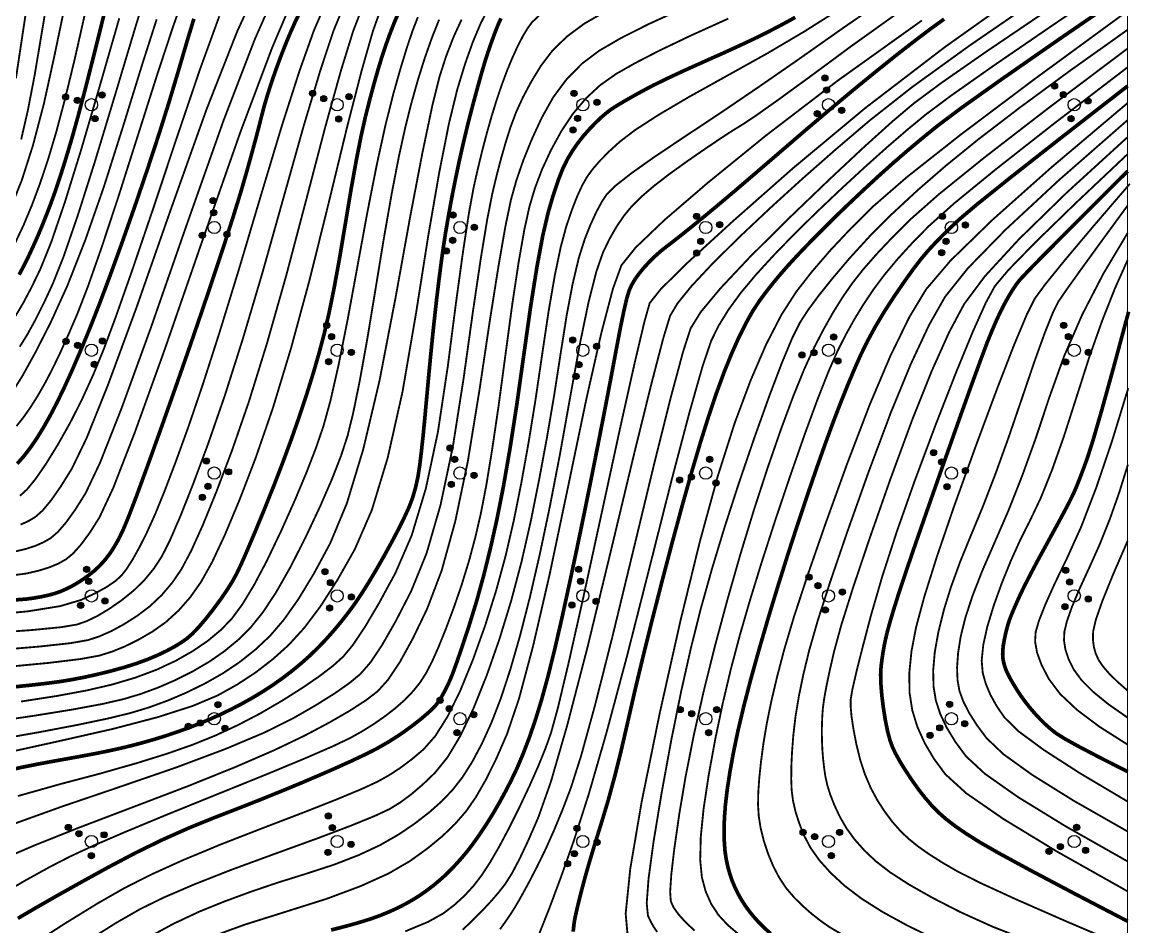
# Model space of a CAD drawing. Extents: x 396500 to 398250, y 1005980 to 1008200.
# Drawn here: x 398205.03 to 398250.16, y 1008143.98 to 1008180.82 of the extents above; entities that cross this region are included whole.
import ezdxf

# ---------------------------------------------------------------- set-up
doc = ezdxf.new("R2010")
doc.units = 0
doc.header["$LTSCALE"] = 0.5
doc.layers.get('0').update_dxf_attribs({"linetype": 'CONTINUOUS'})
doc.layers.add('DGX', color=2, linetype='CONTINUOUS')
doc.layers.add('ZBTZ', color=3, linetype='CONTINUOUS')
doc.layers.add('绘图层', color=6, linetype='CONTINUOUS', lineweight=5)

# ---------------------------------------------------------------- blocks, each defined once
blk = doc.blocks.new('*U110')
at = {"linetype": 'Continuous'}
for points in [[(-0.25, 2.2), (-0.238, 2.123), (-0.238, 2.277)], [(-0.238, 2.277), (-0.202, 2.053), (-0.202, 2.347)], [(-0.202, 2.053), (-0.238, 2.277), (-0.238, 2.123)], [(-0.202, 2.347), (-0.147, 1.998), (-0.147, 2.402)], [(-0.147, 1.998), (-0.202, 2.347), (-0.202, 2.053)], [(-0.147, 2.402), (-0.077, 1.962), (-0.077, 2.438)], [(-0.077, 1.962), (-0.147, 2.402), (-0.147, 1.998)], [(-0.077, 2.438), (0, 1.95), (0, 2.45)], [(0, 1.95), (-0.077, 2.438), (-0.077, 1.962)], [(0, 2.45), (0.077, 1.962), (0.077, 2.438)], [(0.077, 1.962), (0, 2.45), (0, 1.95)], [(0.077, 2.438), (0.147, 1.998), (0.147, 2.402)], [(0.147, 1.998), (0.077, 2.438), (0.077, 1.962)], [(0.147, 2.402), (0.202, 2.053), (0.202, 2.347)], [(0.202, 2.053), (0.147, 2.402), (0.147, 1.998)], [(0.202, 2.347), (0.238, 2.123), (0.238, 2.277)], [(0.238, 2.123), (0.202, 2.347), (0.202, 2.053)], [(0.25, 2.2), (0.238, 2.277), (0.238, 2.123)]]:
    blk.add_solid(points, dxfattribs=at)
blk = doc.blocks.new('*U109')
at = {"linetype": 'Continuous'}
for points in [[(-0.25, 1.2), (-0.238, 1.123), (-0.238, 1.277)], [(-0.238, 1.277), (-0.202, 1.053), (-0.202, 1.347)], [(-0.202, 1.053), (-0.238, 1.277), (-0.238, 1.123)], [(-0.202, 1.347), (-0.147, 0.998), (-0.147, 1.402)], [(-0.147, 0.998), (-0.202, 1.347), (-0.202, 1.053)], [(-0.147, 1.402), (-0.077, 0.962), (-0.077, 1.438)], [(-0.077, 0.962), (-0.147, 1.402), (-0.147, 0.998)], [(-0.077, 1.438), (0, 0.95), (0, 1.45)], [(0, 0.95), (-0.077, 1.438), (-0.077, 0.962)], [(0, 1.45), (0.077, 0.962), (0.077, 1.438)], [(0.077, 0.962), (0, 1.45), (0, 0.95)], [(0.077, 1.438), (0.147, 0.998), (0.147, 1.402)], [(0.147, 0.998), (0.077, 1.438), (0.077, 0.962)], [(0.147, 1.402), (0.202, 1.053), (0.202, 1.347)], [(0.202, 1.053), (0.147, 1.402), (0.147, 0.998)], [(0.202, 1.347), (0.238, 1.123), (0.238, 1.277)], [(0.238, 1.123), (0.202, 1.347), (0.202, 1.053)], [(0.25, 1.2), (0.238, 1.277), (0.238, 1.123)]]:
    blk.add_solid(points, dxfattribs=at)
blk = doc.blocks.new('*U108')
at = {"linetype": 'Continuous'}
for points in [[(-1.25, -0.6), (-1.238, -0.677), (-1.238, -0.523)], [(-1.238, -0.523), (-1.202, -0.747), (-1.202, -0.453)], [(-1.202, -0.747), (-1.238, -0.523), (-1.238, -0.677)], [(-1.202, -0.453), (-1.147, -0.802), (-1.147, -0.398)], [(-1.147, -0.802), (-1.202, -0.453), (-1.202, -0.747)], [(-1.147, -0.398), (-1.077, -0.838), (-1.077, -0.362)], [(-1.077, -0.838), (-1.147, -0.398), (-1.147, -0.802)], [(-1.077, -0.362), (-1, -0.85), (-1, -0.35)], [(-1, -0.85), (-1.077, -0.362), (-1.077, -0.838)], [(-1, -0.35), (-0.923, -0.838), (-0.923, -0.362)], [(-0.923, -0.838), (-1, -0.35), (-1, -0.85)], [(-0.923, -0.362), (-0.853, -0.802), (-0.853, -0.398)], [(-0.853, -0.802), (-0.923, -0.362), (-0.923, -0.838)], [(-0.853, -0.398), (-0.798, -0.747), (-0.798, -0.453)], [(-0.798, -0.747), (-0.853, -0.398), (-0.853, -0.802)], [(-0.798, -0.453), (-0.762, -0.677), (-0.762, -0.523)], [(-0.762, -0.677), (-0.798, -0.453), (-0.798, -0.747)], [(-0.75, -0.6), (-0.762, -0.523), (-0.762, -0.677)]]:
    blk.add_solid(points, dxfattribs=at)
blk = doc.blocks.new('*U107')
at = {"linetype": 'Continuous'}
for points in [[(0.75, -0.6), (0.762, -0.677), (0.762, -0.523)], [(0.762, -0.523), (0.798, -0.747), (0.798, -0.453)], [(0.798, -0.747), (0.762, -0.523), (0.762, -0.677)], [(0.798, -0.453), (0.853, -0.802), (0.853, -0.398)], [(0.853, -0.802), (0.798, -0.453), (0.798, -0.747)], [(0.853, -0.398), (0.923, -0.838), (0.923, -0.362)], [(0.923, -0.838), (0.853, -0.398), (0.853, -0.802)], [(0.923, -0.362), (1, -0.85), (1, -0.35)], [(1, -0.85), (0.923, -0.362), (0.923, -0.838)], [(1, -0.35), (1.077, -0.838), (1.077, -0.362)], [(1.077, -0.838), (1, -0.35), (1, -0.85)], [(1.077, -0.362), (1.147, -0.802), (1.147, -0.398)], [(1.147, -0.802), (1.077, -0.362), (1.077, -0.838)], [(1.147, -0.398), (1.202, -0.747), (1.202, -0.453)], [(1.202, -0.747), (1.147, -0.398), (1.147, -0.802)], [(1.202, -0.453), (1.238, -0.677), (1.238, -0.523)], [(1.238, -0.677), (1.202, -0.453), (1.202, -0.747)], [(1.25, -0.6), (1.238, -0.523), (1.238, -0.677)]]:
    blk.add_solid(points, dxfattribs=at)
blk = doc.blocks.new('gc160')
for centre, radius in [((0, 2.2), 0.25), ((0, 1.2), 0.25), ((0, 0), 0.5), ((-1, -0.6), 0.25), ((1, -0.6), 0.25)]:
    blk.add_circle(centre, radius)
at = {"linetype": 'Continuous'}
for name in ['*U110', '*U109', '*U108', '*U107']:
    blk.add_blockref(name, (0, 0), dxfattribs=at)

msp = doc.modelspace()

# ---------------------------------------------------------------- linework, layer by layer
at = {"layer": 'DGX', "linetype": 'Continuous', "const_width": 0.075, "flags": 128}
for points, elevation in [([(398214.83, 1008182.719), (398213.782, 1008180.432), (398212.536, 1008177.263), (398211.091, 1008173.212), (398209.681, 1008169.182), (398208.537, 1008166.075), (398207.661, 1008163.891), (398207.052, 1008162.63), (398206.602, 1008161.909), (398206.205, 1008161.341), (398205.86, 1008160.929), (398205.567, 1008160.671), (398205.285, 1008160.503), (398204.97, 1008160.362)], 36), ([(398215.526, 1008182.44), (398214.496, 1008180.106), (398213.231, 1008176.815), (398211.73, 1008172.565), (398210.258, 1008168.335), (398209.082, 1008165.104), (398208.201, 1008162.872), (398207.615, 1008161.639), (398207.197, 1008160.974), (398206.82, 1008160.448), (398206.484, 1008160.059), (398206.19, 1008159.807), (398205.893, 1008159.637), (398205.549, 1008159.489), (398205.159, 1008159.364), (398204.723, 1008159.263)], 36.5), ([(398205.33, 1008182.197), (398205.059, 1008180.376), (398204.781, 1008178.539)], 30.5), ([(398204.933, 1008167.603), (398205.241, 1008168.096), (398205.568, 1008168.688), (398205.915, 1008169.379), (398206.282, 1008170.17), (398206.723, 1008171.281), (398207.292, 1008172.932), (398207.989, 1008175.123), (398208.815, 1008177.854), (398209.61, 1008180.509), (398210.216, 1008182.474)], 33.5), ([(398216.222, 1008182.161), (398215.21, 1008179.781), (398213.925, 1008176.367), (398212.367, 1008171.918), (398210.835, 1008167.488), (398209.626, 1008164.133), (398208.74, 1008161.853), (398208.177, 1008160.648), (398207.791, 1008160.04), (398207.434, 1008159.554), (398207.108, 1008159.188), (398206.812, 1008158.944), (398206.501, 1008158.77), (398206.128, 1008158.617), (398205.696, 1008158.483), (398205.202, 1008158.37), (398204.493, 1008158.278)], 37), ([(398204.801, 1008164.37), (398205.084, 1008164.725), (398205.368, 1008165.13), (398205.656, 1008165.585), (398205.945, 1008166.089), (398206.247, 1008166.663), (398206.569, 1008167.33), (398206.913, 1008168.089), (398207.279, 1008168.94), (398207.715, 1008170.068), (398208.272, 1008171.658), (398208.95, 1008173.708), (398209.748, 1008176.22), (398210.534, 1008178.694), (398211.174, 1008180.632), (398211.669, 1008182.032)], 34.5), ([(398206.099, 1008181.985), (398205.82, 1008180.314), (398205.536, 1008178.625), (398205.26, 1008177.202), (398204.993, 1008176.043)], 31), ([(398206.734, 1008181.309), (398206.342, 1008179.427), (398205.917, 1008177.494), (398205.475, 1008175.81), (398205.016, 1008174.375), (398204.54, 1008173.189)], 31.5), ([(398204.597, 1008165.703), (398205.036, 1008166.4), (398205.567, 1008167.361), (398206.192, 1008168.584), (398206.88, 1008170.103), (398207.604, 1008171.949), (398208.363, 1008174.124), (398209.157, 1008176.626), (398209.901, 1008179.037), (398210.508, 1008180.936)], 34), ([(398204.737, 1008168.812), (398205.067, 1008169.366), (398205.416, 1008170.024), (398205.783, 1008170.785), (398206.219, 1008171.867), (398206.772, 1008173.489), (398207.443, 1008175.651), (398208.231, 1008178.352), (398208.987, 1008180.979)], 33), ([(398207.574, 1008181.094), (398207.166, 1008179.284), (398206.781, 1008177.701), (398206.421, 1008176.346), (398206.085, 1008175.217), (398205.758, 1008174.243), (398205.425, 1008173.352), (398205.087, 1008172.544), (398204.743, 1008171.818)], 32), ([(398213.06, 1008181.065), (398212.26, 1008178.865), (398211.294, 1008176.014), (398210.324, 1008173.101), (398209.511, 1008170.712), (398208.855, 1008168.847), (398208.356, 1008167.507), (398207.924, 1008166.456), (398207.468, 1008165.458), (398206.99, 1008164.513), (398206.489, 1008163.622), (398206.008, 1008162.843), (398205.59, 1008162.235), (398205.236, 1008161.799), (398204.945, 1008161.534)], 35.5)]:
    msp.add_lwpolyline(points, dxfattribs=dict(at, elevation=elevation))
for points in [[(398250.028, 1008182.757), (398246.957, 1008180.681), (398244.566, 1008179.041), (398242.855, 1008177.836), (398241.825, 1008177.068), (398241.089, 1008176.462), (398240.26, 1008175.747), (398239.34, 1008174.924), (398238.328, 1008173.991), (398237.32, 1008173.034), (398236.413, 1008172.14), (398235.606, 1008171.307), (398234.901, 1008170.536), (398234.295, 1008169.812), (398233.79, 1008169.121), (398233.383, 1008168.463), (398233.076, 1008167.837), (398232.728, 1008166.807), (398232.196, 1008164.934), (398231.48, 1008162.219), (398230.581, 1008158.662), (398229.645, 1008154.979), (398228.818, 1008151.89), (398228.099, 1008149.395), (398227.489, 1008147.492), (398226.959, 1008145.994), (398226.482, 1008144.713), (398226.058, 1008143.648)], [(398246.156, 1008182.34), (398242.594, 1008179.808), (398239.341, 1008177.316), (398236.399, 1008174.864), (398233.944, 1008172.698), (398232.155, 1008171.061), (398231.032, 1008169.955), (398230.574, 1008169.378), (398230.36, 1008168.616), (398229.966, 1008166.952), (398229.393, 1008164.385), (398228.64, 1008160.916), (398227.878, 1008157.412), (398227.278, 1008154.74), (398226.84, 1008152.899), (398226.563, 1008151.89), (398226.336, 1008151.255), (398226.045, 1008150.536), (398225.69, 1008149.734), (398225.273, 1008148.848), (398224.84, 1008147.98), (398224.441, 1008147.231), (398224.075, 1008146.601), (398223.743, 1008146.091), (398223.409, 1008145.655), (398223.037, 1008145.251), (398222.629, 1008144.878), (398222.183, 1008144.536), (398221.561, 1008144.188), (398220.626, 1008143.799)], [(398240.509, 1008182.002), (398238.428, 1008180.569), (398236.671, 1008179.33), (398235.018, 1008178.185), (398233.47, 1008177.132), (398232.025, 1008176.173), (398230.781, 1008175.341), (398229.833, 1008174.669), (398229.183, 1008174.158), (398228.829, 1008173.808), (398228.619, 1008173.491), (398228.4, 1008173.082), (398228.171, 1008172.581), (398227.933, 1008171.986), (398227.689, 1008171.215), (398227.444, 1008170.18), (398227.197, 1008168.882), (398226.95, 1008167.321), (398226.688, 1008165.628), (398226.4, 1008163.934), (398226.085, 1008162.239), (398225.745, 1008160.543), (398225.366, 1008158.875), (398224.94, 1008157.264), (398224.464, 1008155.71), (398223.94, 1008154.212), (398223.398, 1008152.863), (398222.866, 1008151.754), (398222.346, 1008150.885), (398221.837, 1008150.257), (398221.344, 1008149.784), (398220.873, 1008149.381), (398220.424, 1008149.048), (398219.997, 1008148.785), (398219.393, 1008148.501), (398218.413, 1008148.102), (398217.059, 1008147.589), (398215.33, 1008146.961), (398213.549, 1008146.307), (398212.04, 1008145.713), (398210.802, 1008145.179), (398209.836, 1008144.706), (398208.867, 1008144.15), (398207.619, 1008143.367)], [(398246.506, 1008181.863), (398243.584, 1008179.858), (398241.261, 1008178.177), (398239.538, 1008176.822), (398238.139, 1008175.629), (398236.785, 1008174.438), (398235.479, 1008173.249), (398234.219, 1008172.061), (398233.116, 1008170.97), (398232.28, 1008170.074), (398231.71, 1008169.372), (398231.408, 1008168.865), (398231.131, 1008167.957), (398230.636, 1008166.057), (398229.923, 1008163.162), (398228.993, 1008159.275), (398228.03, 1008155.309), (398227.217, 1008152.181), (398226.555, 1008149.891), (398226.043, 1008148.439), (398225.631, 1008147.494), (398225.269, 1008146.727), (398224.955, 1008146.136), (398224.691, 1008145.722), (398224.428, 1008145.386), (398224.121, 1008145.029), (398223.768, 1008144.651), (398223.371, 1008144.251), (398222.961, 1008143.861)], [(398203.515, 1008156.664), (398205.28, 1008156.832), (398206.587, 1008157.043), (398207.435, 1008157.295), (398208.002, 1008157.562), (398208.464, 1008157.816), (398208.822, 1008158.058), (398209.074, 1008158.287), (398209.289, 1008158.562), (398209.53, 1008158.94), (398209.799, 1008159.422), (398210.095, 1008160.007), (398210.434, 1008160.755), (398210.831, 1008161.727), (398211.286, 1008162.923), (398211.8, 1008164.342), (398212.39, 1008166.077), (398213.078, 1008168.221), (398213.862, 1008170.773), (398214.743, 1008173.735), (398215.603, 1008176.596), (398216.326, 1008178.846), (398216.911, 1008180.487), (398217.358, 1008181.518)], [(398203.743, 1008155.946), (398205.452, 1008156.07), (398206.628, 1008156.186), (398207.271, 1008156.294), (398207.666, 1008156.433), (398208.1, 1008156.644), (398208.572, 1008156.927), (398209.083, 1008157.28), (398209.584, 1008157.685), (398210.024, 1008158.119), (398210.404, 1008158.583), (398210.724, 1008159.076), (398211.059, 1008159.743), (398211.483, 1008160.727), (398211.998, 1008162.028), (398212.601, 1008163.647), (398213.28, 1008165.607), (398214.018, 1008167.931), (398214.815, 1008170.62), (398215.672, 1008173.673), (398216.49, 1008176.585), (398217.17, 1008178.853), (398217.71, 1008180.476), (398218.113, 1008181.455)], [(398204.009, 1008155.251), (398205.778, 1008155.4), (398207.016, 1008155.537), (398207.723, 1008155.661), (398208.178, 1008155.811), (398208.66, 1008156.024), (398209.171, 1008156.301), (398209.709, 1008156.642), (398210.236, 1008157.04), (398210.713, 1008157.491), (398211.14, 1008157.993), (398211.517, 1008158.547), (398211.909, 1008159.283), (398212.382, 1008160.329), (398212.935, 1008161.687), (398213.567, 1008163.355), (398214.261, 1008165.363), (398214.999, 1008167.742), (398215.779, 1008170.491), (398216.602, 1008173.61), (398217.377, 1008176.575), (398218.013, 1008178.86), (398218.51, 1008180.465), (398218.868, 1008181.391)], [(398204.176, 1008146.715), (398205.528, 1008147.298), (398207.309, 1008148.009), (398209.519, 1008148.85), (398211.778, 1008149.711), (398213.701, 1008150.486), (398215.29, 1008151.174), (398216.545, 1008151.776), (398217.546, 1008152.308), (398218.373, 1008152.786), (398219.028, 1008153.21), (398219.509, 1008153.58), (398219.93, 1008154.047), (398220.406, 1008154.761), (398220.935, 1008155.723), (398221.518, 1008156.934), (398222.109, 1008158.49), (398222.661, 1008160.489), (398223.173, 1008162.933), (398223.645, 1008165.821), (398224.065, 1008168.638), (398224.419, 1008170.87), (398224.706, 1008172.517), (398224.927, 1008173.579), (398225.146, 1008174.364), (398225.427, 1008175.183), (398225.771, 1008176.034), (398226.177, 1008176.917), (398226.651, 1008177.764), (398227.201, 1008178.503), (398227.826, 1008179.135), (398228.525, 1008179.66), (398229.392, 1008180.164), (398230.515, 1008180.732), (398231.896, 1008181.365)], [(398204.276, 1008154.556), (398206.105, 1008154.73), (398207.404, 1008154.887), (398208.175, 1008155.028), (398208.69, 1008155.188), (398209.221, 1008155.404), (398209.769, 1008155.676), (398210.334, 1008156.003), (398210.888, 1008156.396), (398211.401, 1008156.863), (398211.875, 1008157.403), (398212.31, 1008158.019), (398212.76, 1008158.823), (398213.28, 1008159.932), (398213.872, 1008161.345), (398214.533, 1008163.062), (398215.243, 1008165.119), (398215.98, 1008167.553), (398216.743, 1008170.363), (398217.532, 1008173.548), (398218.264, 1008176.565), (398218.857, 1008178.867), (398219.31, 1008180.454), (398219.622, 1008181.327)], [(398204.33, 1008151.059), (398206.537, 1008151.546), (398208.754, 1008152.049), (398210.57, 1008152.527), (398211.986, 1008152.982), (398213.001, 1008153.411), (398213.792, 1008153.853), (398214.536, 1008154.341), (398215.233, 1008154.878), (398215.882, 1008155.461), (398216.52, 1008156.16), (398217.181, 1008157.042), (398217.866, 1008158.107), (398218.573, 1008159.355), (398219.269, 1008160.959), (398219.915, 1008163.093), (398220.513, 1008165.757), (398221.063, 1008168.95), (398221.562, 1008172.115), (398222.009, 1008174.692), (398222.403, 1008176.681), (398222.745, 1008178.083), (398223.062, 1008179.123), (398223.382, 1008180.024), (398223.705, 1008180.787), (398224.031, 1008181.413)], [(398238.197, 1008181.278), (398236.871, 1008180.44), (398235.385, 1008179.562), (398233.741, 1008178.645), (398232.174, 1008177.774), (398230.92, 1008177.035), (398229.981, 1008176.427), (398229.356, 1008175.95), (398228.922, 1008175.552), (398228.556, 1008175.182), (398228.258, 1008174.839), (398228.028, 1008174.524), (398227.829, 1008174.172), (398227.622, 1008173.721), (398227.408, 1008173.17), (398227.186, 1008172.52), (398226.956, 1008171.668), (398226.715, 1008170.514), (398226.463, 1008169.058), (398226.201, 1008167.3), (398225.929, 1008165.446), (398225.647, 1008163.706), (398225.354, 1008162.077), (398225.052, 1008160.561), (398224.717, 1008159.11), (398224.326, 1008157.674), (398223.88, 1008156.254), (398223.378, 1008154.85), (398222.855, 1008153.575), (398222.347, 1008152.544), (398221.852, 1008151.756), (398221.372, 1008151.211), (398220.899, 1008150.811), (398220.428, 1008150.458), (398219.958, 1008150.151), (398219.49, 1008149.89), (398218.848, 1008149.594), (398217.86, 1008149.182), (398216.525, 1008148.655), (398214.843, 1008148.011), (398213.098, 1008147.332), (398211.575, 1008146.698), (398210.273, 1008146.107), (398209.193, 1008145.56), (398208.094, 1008144.932), (398206.737, 1008144.095), (398205.122, 1008143.051)], [(398240.889, 1008181.35), (398238.767, 1008179.832), (398237.071, 1008178.578), (398235.765, 1008177.627), (398234.85, 1008176.979), (398234.324, 1008176.633), (398233.935, 1008176.395), (398233.431, 1008176.066), (398232.812, 1008175.647), (398232.077, 1008175.138), (398231.343, 1008174.609), (398230.726, 1008174.13), (398230.227, 1008173.701), (398229.846, 1008173.322), (398229.531, 1008172.939), (398229.232, 1008172.501), (398228.948, 1008172.005), (398228.679, 1008171.453), (398228.4, 1008170.648), (398228.082, 1008169.392), (398227.728, 1008167.685), (398227.335, 1008165.527), (398226.925, 1008163.233), (398226.516, 1008161.117), (398226.109, 1008159.181), (398225.704, 1008157.422), (398225.302, 1008155.849), (398224.906, 1008154.469), (398224.516, 1008153.282), (398224.131, 1008152.287), (398223.747, 1008151.443), (398223.356, 1008150.707), (398222.959, 1008150.08), (398222.555, 1008149.561), (398222.113, 1008149.099), (398221.6, 1008148.642), (398221.017, 1008148.192), (398220.362, 1008147.746), (398219.608, 1008147.314), (398218.728, 1008146.903), (398217.722, 1008146.513), (398216.588, 1008146.144), (398215.42, 1008145.779), (398214.308, 1008145.401), (398213.253, 1008145.011), (398212.255, 1008144.608), (398211.199, 1008144.113), (398209.971, 1008143.446)], [(398246.772, 1008181.308), (398244.236, 1008179.592), (398242.422, 1008178.327), (398241.328, 1008177.514), (398240.461, 1008176.782), (398239.329, 1008175.762), (398237.93, 1008174.453), (398236.265, 1008172.855), (398234.665, 1008171.267), (398233.461, 1008169.987), (398232.653, 1008169.015), (398232.242, 1008168.351), (398231.938, 1008167.41), (398231.452, 1008165.607), (398230.784, 1008162.941), (398229.934, 1008159.413), (398229.068, 1008155.833), (398228.352, 1008153.011), (398227.785, 1008150.947), (398227.368, 1008149.642), (398227.026, 1008148.745), (398226.681, 1008147.91), (398226.335, 1008147.136), (398225.987, 1008146.423), (398225.657, 1008145.788), (398225.364, 1008145.25), (398225.109, 1008144.809), (398224.891, 1008144.463), (398224.689, 1008144.17), (398224.483, 1008143.885)], [(398203.628, 1008152.302), (398205.527, 1008152.58), (398207.083, 1008152.832), (398208.297, 1008153.058), (398209.169, 1008153.258), (398209.87, 1008153.469), (398210.573, 1008153.728), (398211.276, 1008154.034), (398211.98, 1008154.388), (398212.657, 1008154.784), (398213.276, 1008155.214), (398213.838, 1008155.68), (398214.343, 1008156.181), (398214.84, 1008156.8), (398215.378, 1008157.619), (398215.957, 1008158.638), (398216.576, 1008159.857), (398217.162, 1008161.104), (398217.642, 1008162.207), (398218.014, 1008163.165), (398218.279, 1008163.978), (398218.508, 1008164.908), (398218.775, 1008166.217), (398219.079, 1008167.905), (398219.42, 1008169.971), (398219.765, 1008172.073), (398220.081, 1008173.869), (398220.369, 1008175.357), (398220.629, 1008176.539), (398220.88, 1008177.538), (398221.145, 1008178.479), (398221.422, 1008179.361), (398221.713, 1008180.186), (398222.006, 1008180.925)], [(398203.95, 1008151.597), (398205.778, 1008151.919), (398207.302, 1008152.209), (398208.522, 1008152.466), (398209.44, 1008152.689), (398210.205, 1008152.921), (398210.968, 1008153.2), (398211.73, 1008153.526), (398212.491, 1008153.9), (398213.224, 1008154.318), (398213.906, 1008154.778), (398214.535, 1008155.279), (398215.113, 1008155.821), (398215.68, 1008156.48), (398216.28, 1008157.33), (398216.911, 1008158.372), (398217.575, 1008159.606), (398218.25, 1008161.227), (398218.918, 1008163.431), (398219.578, 1008166.217), (398220.229, 1008169.586), (398220.827, 1008172.896), (398221.326, 1008175.503), (398221.726, 1008177.409), (398222.026, 1008178.613), (398222.292, 1008179.438), (398222.59, 1008180.208), (398222.919, 1008180.924)], [(398204.097, 1008145.252), (398205.208, 1008145.898), (398206.173, 1008146.431), (398206.992, 1008146.852), (398207.924, 1008147.284), (398209.227, 1008147.847), (398210.9, 1008148.542), (398212.945, 1008149.37), (398214.958, 1008150.184), (398216.536, 1008150.839), (398217.68, 1008151.336), (398218.388, 1008151.674), (398218.87, 1008151.944), (398219.334, 1008152.233), (398219.78, 1008152.543), (398220.208, 1008152.873), (398220.602, 1008153.219), (398220.946, 1008153.577), (398221.24, 1008153.946), (398221.483, 1008154.328), (398221.718, 1008154.785), (398221.983, 1008155.38), (398222.278, 1008156.113), (398222.605, 1008156.985), (398222.93, 1008157.931), (398223.222, 1008158.886), (398223.481, 1008159.851), (398223.706, 1008160.825), (398223.925, 1008161.962), (398224.164, 1008163.418), (398224.425, 1008165.191), (398224.706, 1008167.283), (398224.985, 1008169.349), (398225.241, 1008171.042), (398225.474, 1008172.365), (398225.683, 1008173.316), (398225.912, 1008174.08), (398226.203, 1008174.843), (398226.556, 1008175.605), (398226.972, 1008176.366), (398227.446, 1008177.083), (398227.976, 1008177.712), (398228.561, 1008178.254), (398229.202, 1008178.708), (398229.99, 1008179.157), (398231.014, 1008179.683), (398232.277, 1008180.286), (398233.777, 1008180.965)], [(398204.773, 1008148.204), (398206.637, 1008148.876), (398208.969, 1008149.669), (398211.338, 1008150.486), (398213.314, 1008151.228), (398214.896, 1008151.895), (398216.085, 1008152.487), (398216.999, 1008153.015), (398217.758, 1008153.491), (398218.362, 1008153.915), (398218.809, 1008154.287), (398219.216, 1008154.757), (398219.694, 1008155.475), (398220.246, 1008156.442), (398220.87, 1008157.657), (398221.498, 1008159.202), (398222.063, 1008161.161), (398222.564, 1008163.531), (398223.002, 1008166.315), (398223.38, 1008169.028), (398223.7, 1008171.186), (398223.964, 1008172.791), (398224.171, 1008173.842), (398224.35, 1008174.592), (398224.534, 1008175.294), (398224.723, 1008175.949), (398224.915, 1008176.557), (398225.137, 1008177.149), (398225.416, 1008177.759), (398225.751, 1008178.387), (398226.142, 1008179.033), (398226.618, 1008179.661), (398227.209, 1008180.236), (398227.913, 1008180.759), (398228.73, 1008181.229)], [(398204.862, 1008149.31), (398206.563, 1008149.79), (398208.236, 1008150.232), (398209.695, 1008150.648), (398210.942, 1008151.037), (398211.976, 1008151.4), (398212.9, 1008151.774), (398213.816, 1008152.199), (398214.724, 1008152.673), (398215.625, 1008153.198), (398216.453, 1008153.722), (398217.143, 1008154.196), (398217.696, 1008154.62), (398218.11, 1008154.994), (398218.501, 1008155.467), (398218.983, 1008156.189), (398219.557, 1008157.16), (398220.221, 1008158.38), (398220.887, 1008159.915), (398221.465, 1008161.832), (398221.956, 1008164.13), (398222.359, 1008166.809), (398222.695, 1008169.417), (398222.982, 1008171.503), (398223.222, 1008173.065), (398223.414, 1008174.105), (398223.586, 1008174.869), (398223.765, 1008175.606), (398223.951, 1008176.315), (398224.144, 1008176.996), (398224.344, 1008177.643), (398224.55, 1008178.252), (398224.762, 1008178.822), (398224.98, 1008179.353), (398225.197, 1008179.829), (398225.405, 1008180.233), (398225.603, 1008180.564), (398225.792, 1008180.824), (398226.065, 1008181.076)], [(398204.99, 1008153.158), (398206.432, 1008153.382), (398207.636, 1008153.604), (398208.679, 1008153.845), (398209.635, 1008154.128), (398210.505, 1008154.453), (398211.289, 1008154.819), (398211.987, 1008155.217), (398212.6, 1008155.636), (398213.129, 1008156.078), (398213.574, 1008156.541), (398214, 1008157.12), (398214.477, 1008157.908), (398215.002, 1008158.904), (398215.578, 1008160.109), (398216.135, 1008161.357), (398216.608, 1008162.485), (398216.996, 1008163.492), (398217.299, 1008164.378), (398217.581, 1008165.402), (398217.904, 1008166.822), (398218.269, 1008168.638), (398218.676, 1008170.849), (398219.088, 1008173.095), (398219.468, 1008175.015), (398219.817, 1008176.609), (398220.135, 1008177.877), (398220.425, 1008178.901), (398220.689, 1008179.768), (398220.927, 1008180.476), (398221.14, 1008181.025)], [(398241.657, 1008180.89), (398238.231, 1008178.439), (398235.313, 1008176.207), (398232.946, 1008174.284), (398231.176, 1008172.762), (398230.003, 1008171.641), (398229.426, 1008170.921), (398229.081, 1008169.969), (398228.605, 1008168.152), (398227.998, 1008165.472), (398227.259, 1008161.928), (398226.5, 1008158.316), (398225.833, 1008155.43), (398225.257, 1008153.272), (398224.772, 1008151.842), (398224.338, 1008150.844), (398223.916, 1008149.987), (398223.505, 1008149.27), (398223.105, 1008148.693), (398222.666, 1008148.185), (398222.14, 1008147.678), (398221.525, 1008147.171), (398220.822, 1008146.664), (398219.946, 1008146.155), (398218.813, 1008145.642), (398217.423, 1008145.124), (398215.776, 1008144.603), (398214.102, 1008144.076), (398212.63, 1008143.539)], [(398250.028, 1008181.274), (398246.227, 1008178.491), (398243.236, 1008176.24), (398241.055, 1008174.519), (398239.685, 1008173.33), (398238.765, 1008172.419), (398237.935, 1008171.536), (398237.195, 1008170.679), (398236.546, 1008169.849), (398235.936, 1008168.901), (398235.314, 1008167.693), (398234.68, 1008166.223), (398234.034, 1008164.491), (398233.354, 1008162.356), (398232.619, 1008159.675), (398231.829, 1008156.448), (398230.983, 1008152.674), (398230.248, 1008149.069), (398229.786, 1008146.351), (398229.598, 1008144.518), (398229.685, 1008143.571)], [(398250.028, 1008180.51), (398247.683, 1008178.841), (398245.665, 1008177.359), (398243.973, 1008176.064), (398242.608, 1008174.956), (398241.464, 1008173.961), (398240.434, 1008173.006), (398239.518, 1008172.089), (398238.716, 1008171.211), (398238.031, 1008170.404), (398237.466, 1008169.699), (398237.021, 1008169.095), (398236.695, 1008168.593), (398236.379, 1008167.959), (398235.962, 1008166.96), (398235.444, 1008165.595), (398234.826, 1008163.866), (398234.19, 1008162.001), (398233.617, 1008160.229), (398233.109, 1008158.552), (398232.665, 1008156.969), (398232.256, 1008155.345), (398231.852, 1008153.547), (398231.453, 1008151.575), (398231.06, 1008149.428), (398230.732, 1008147.441), (398230.53, 1008145.946), (398230.455, 1008144.945), (398230.506, 1008144.436), (398230.623, 1008144.188), (398230.749, 1008143.967), (398230.882, 1008143.773)], [(398250.028, 1008179.747), (398246.761, 1008177.287), (398244.199, 1008175.307), (398242.341, 1008173.807), (398241.187, 1008172.787), (398240.438, 1008172.039), (398239.793, 1008171.355), (398239.251, 1008170.734), (398238.814, 1008170.177), (398238.429, 1008169.622), (398238.044, 1008169.003), (398237.66, 1008168.323), (398237.275, 1008167.58), (398236.868, 1008166.693), (398236.416, 1008165.579), (398235.919, 1008164.24), (398235.377, 1008162.674), (398234.821, 1008160.964), (398234.28, 1008159.192), (398233.755, 1008157.359), (398233.245, 1008155.464), (398232.777, 1008153.587), (398232.376, 1008151.808), (398232.042, 1008150.126), (398231.775, 1008148.542), (398231.579, 1008147.171), (398231.457, 1008146.127), (398231.409, 1008145.412), (398231.436, 1008145.024), (398231.544, 1008144.782), (398231.741, 1008144.501), (398232.027, 1008144.183), (398232.403, 1008143.827)], [(398250.028, 1008178.983), (398247.028, 1008176.685), (398244.68, 1008174.841), (398242.983, 1008173.452), (398241.938, 1008172.516), (398241.258, 1008171.823), (398240.655, 1008171.161), (398240.129, 1008170.53), (398239.68, 1008169.93), (398239.282, 1008169.334), (398238.905, 1008168.717), (398238.55, 1008168.078), (398238.216, 1008167.417), (398237.854, 1008166.595), (398237.413, 1008165.474), (398236.891, 1008164.052), (398236.291, 1008162.331), (398235.682, 1008160.524), (398235.139, 1008158.842), (398234.66, 1008157.288), (398234.246, 1008155.859), (398233.88, 1008154.479), (398233.547, 1008153.07), (398233.246, 1008151.63), (398232.977, 1008150.16), (398232.77, 1008148.787), (398232.655, 1008147.636), (398232.632, 1008146.706), (398232.701, 1008146), (398232.853, 1008145.431), (398233.079, 1008144.918), (398233.38, 1008144.46), (398233.755, 1008144.057), (398234.195, 1008143.68)], [(398250.028, 1008177.526), (398246.924, 1008174.904), (398244.522, 1008172.765), (398242.822, 1008171.11), (398241.824, 1008169.938), (398241.137, 1008168.795), (398240.372, 1008167.226), (398239.527, 1008165.232), (398238.603, 1008162.812), (398237.721, 1008160.366), (398237.002, 1008158.293), (398236.445, 1008156.595), (398236.052, 1008155.272), (398235.765, 1008154.179), (398235.528, 1008153.175), (398235.341, 1008152.259), (398235.203, 1008151.432), (398235.105, 1008150.69), (398235.036, 1008150.031), (398234.996, 1008149.454), (398234.986, 1008148.959), (398235.015, 1008148.494), (398235.092, 1008148.005), (398235.219, 1008147.493), (398235.395, 1008146.958), (398235.612, 1008146.437), (398235.862, 1008145.965), (398236.146, 1008145.543), (398236.464, 1008145.171), (398236.804, 1008144.836), (398237.157, 1008144.524), (398237.522, 1008144.236), (398237.899, 1008143.971), (398238.401, 1008143.677)], [(398250.028, 1008176.833), (398247.233, 1008174.387), (398245.063, 1008172.372), (398243.518, 1008170.789), (398242.598, 1008169.636), (398241.947, 1008168.487), (398241.211, 1008166.914), (398240.389, 1008164.917), (398239.482, 1008162.495), (398238.619, 1008160.066), (398237.929, 1008158.047), (398237.412, 1008156.438), (398237.068, 1008155.238), (398236.835, 1008154.277), (398236.65, 1008153.384), (398236.513, 1008152.557), (398236.424, 1008151.798), (398236.371, 1008151.113), (398236.342, 1008150.509), (398236.337, 1008149.985), (398236.355, 1008149.542), (398236.409, 1008149.126), (398236.51, 1008148.683), (398236.659, 1008148.212), (398236.854, 1008147.715), (398237.122, 1008147.203), (398237.486, 1008146.69), (398237.947, 1008146.176), (398238.504, 1008145.661), (398239.193, 1008145.136), (398240.049, 1008144.594), (398241.072, 1008144.033), (398242.261, 1008143.455)], [(398250.028, 1008176.139), (398247.542, 1008173.87), (398245.604, 1008171.979), (398244.214, 1008170.467), (398243.371, 1008169.334), (398242.757, 1008168.179), (398242.05, 1008166.602), (398241.252, 1008164.602), (398240.361, 1008162.179), (398239.517, 1008159.767), (398238.856, 1008157.801), (398238.378, 1008156.281), (398238.084, 1008155.206), (398237.904, 1008154.42), (398237.767, 1008153.769), (398237.674, 1008153.251), (398237.624, 1008152.868), (398237.601, 1008152.547), (398237.587, 1008152.217), (398237.584, 1008151.878), (398237.59, 1008151.531), (398237.606, 1008151.179), (398237.634, 1008150.828), (398237.674, 1008150.477), (398237.724, 1008150.125), (398237.804, 1008149.758), (398237.928, 1008149.36), (398238.098, 1008148.931), (398238.313, 1008148.471), (398238.584, 1008148), (398238.918, 1008147.541), (398239.316, 1008147.093), (398239.778, 1008146.656), (398240.362, 1008146.205), (398241.125, 1008145.711), (398242.067, 1008145.177), (398243.188, 1008144.6), (398244.524, 1008143.994), (398246.11, 1008143.371)], [(398250.028, 1008175.446), (398247.882, 1008173.418), (398246.266, 1008171.846), (398245.18, 1008170.731), (398244.626, 1008170.072), (398244.258, 1008169.395), (398243.732, 1008168.225), (398243.048, 1008166.561), (398242.207, 1008164.404), (398241.354, 1008162.118), (398240.632, 1008160.068), (398240.043, 1008158.253), (398239.586, 1008156.674), (398239.242, 1008155.365), (398238.989, 1008154.358), (398238.828, 1008153.655), (398238.759, 1008153.254), (398238.756, 1008152.953), (398238.792, 1008152.55), (398238.869, 1008152.042), (398238.986, 1008151.432), (398239.142, 1008150.792), (398239.337, 1008150.196), (398239.572, 1008149.643), (398239.846, 1008149.134), (398240.146, 1008148.67), (398240.459, 1008148.254), (398240.785, 1008147.883), (398241.125, 1008147.56), (398241.508, 1008147.252), (398241.967, 1008146.93), (398242.501, 1008146.592), (398243.11, 1008146.239), (398244.027, 1008145.776), (398245.486, 1008145.105), (398247.487, 1008144.226), (398250.03, 1008143.141)], [(398250.122, 1008174.24), (398248.61, 1008172.479), (398247.462, 1008171.114), (398246.677, 1008170.145), (398246.256, 1008169.573), (398245.926, 1008168.914), (398245.412, 1008167.687), (398244.716, 1008165.891), (398243.837, 1008163.527), (398242.958, 1008161.082), (398242.262, 1008159.043), (398241.749, 1008157.409), (398241.419, 1008156.182), (398241.231, 1008155.202), (398241.142, 1008154.311), (398241.154, 1008153.509), (398241.266, 1008152.796), (398241.471, 1008152.131), (398241.764, 1008151.476), (398242.144, 1008150.831), (398242.611, 1008150.196), (398243.458, 1008149.425), (398244.977, 1008148.374), (398247.167, 1008147.042), (398250.03, 1008145.429)], [(398250.029, 1008173.353), (398248.93, 1008171.851), (398248.094, 1008170.698), (398247.52, 1008169.893), (398247.209, 1008169.438), (398246.983, 1008168.982), (398246.661, 1008168.176), (398246.243, 1008167.019), (398245.731, 1008165.512), (398245.181, 1008163.901), (398244.652, 1008162.433), (398244.143, 1008161.109), (398243.654, 1008159.928), (398243.213, 1008158.849), (398242.844, 1008157.833), (398242.548, 1008156.879), (398242.326, 1008155.986), (398242.18, 1008155.166), (398242.115, 1008154.426), (398242.13, 1008153.768), (398242.226, 1008153.192), (398242.404, 1008152.649), (398242.668, 1008152.091), (398243.016, 1008151.519), (398243.448, 1008150.932), (398244.216, 1008150.219), (398245.569, 1008149.267), (398247.507, 1008148.077), (398250.03, 1008146.648)], [(398250.029, 1008172.233), (398249.04, 1008170.575), (398248.179, 1008168.905), (398247.445, 1008167.222), (398246.838, 1008165.528), (398246.293, 1008163.886), (398245.742, 1008162.36), (398245.187, 1008160.951), (398244.626, 1008159.658), (398244.117, 1008158.489), (398243.714, 1008157.456), (398243.42, 1008156.556), (398243.232, 1008155.79), (398243.129, 1008155.129), (398243.087, 1008154.541), (398243.106, 1008154.028), (398243.186, 1008153.588), (398243.338, 1008153.167), (398243.572, 1008152.706), (398243.888, 1008152.207), (398244.286, 1008151.669), (398244.974, 1008151.013), (398246.161, 1008150.161), (398247.846, 1008149.112), (398250.03, 1008147.867)], [(398250.029, 1008171.132), (398249.512, 1008169.976), (398248.992, 1008168.66), (398248.47, 1008167.183), (398247.946, 1008165.545), (398247.433, 1008163.943), (398246.948, 1008162.573), (398246.489, 1008161.434), (398246.057, 1008160.528), (398245.651, 1008159.719), (398245.27, 1008158.874), (398244.914, 1008157.992), (398244.583, 1008157.075), (398244.316, 1008156.201), (398244.152, 1008155.451), (398244.09, 1008154.826), (398244.131, 1008154.325), (398244.256, 1008153.882), (398244.445, 1008153.432), (398244.698, 1008152.975), (398245.015, 1008152.51), (398245.59, 1008151.945), (398246.618, 1008151.186), (398248.098, 1008150.233), (398250.03, 1008149.086)], [(398250.03, 1008151.404), (398248.885, 1008152.13), (398247.969, 1008152.818), (398247.281, 1008153.467), (398246.823, 1008154.076), (398246.531, 1008154.639), (398246.344, 1008155.146), (398246.263, 1008155.597), (398246.286, 1008155.992), (398246.423, 1008156.455), (398246.682, 1008157.113), (398247.064, 1008157.964), (398247.569, 1008159.008), (398248.149, 1008160.296), (398248.756, 1008161.877), (398249.392, 1008163.752), (398250.056, 1008165.919)], [(398250.03, 1008152.502), (398249.254, 1008153.042), (398248.631, 1008153.549), (398248.159, 1008154.021), (398247.839, 1008154.458), (398247.632, 1008154.87), (398247.499, 1008155.265), (398247.44, 1008155.641), (398247.455, 1008155.999), (398247.557, 1008156.423), (398247.759, 1008156.997), (398248.061, 1008157.721), (398248.462, 1008158.594), (398248.899, 1008159.569), (398249.309, 1008160.596), (398249.69, 1008161.675), (398250.043, 1008162.806)], [(398250.03, 1008153.601), (398249.624, 1008153.955), (398249.293, 1008154.279), (398249.037, 1008154.574), (398248.855, 1008154.84), (398248.733, 1008155.102), (398248.654, 1008155.383), (398248.618, 1008155.684), (398248.625, 1008156.006), (398248.734, 1008156.485), (398249.004, 1008157.259), (398249.436, 1008158.328), (398250.029, 1008159.692)]]:
    msp.add_lwpolyline(points, dxfattribs=at)
at = {"layer": 'DGX', "color": 3, "linetype": 'Continuous', "lineweight": -2, "const_width": 0.15, "flags": 128}
for points in [[(398250.028, 1008182.038), (398247.141, 1008180.054), (398244.895, 1008178.49), (398243.288, 1008177.346), (398242.321, 1008176.621), (398241.684, 1008176.105), (398241.064, 1008175.586), (398240.462, 1008175.065), (398239.878, 1008174.54), (398239.316, 1008174.021), (398238.78, 1008173.516), (398238.269, 1008173.026), (398237.784, 1008172.549), (398237.332, 1008172.095), (398236.92, 1008171.672), (398236.548, 1008171.281), (398236.216, 1008170.92), (398235.91, 1008170.571), (398235.614, 1008170.216), (398235.328, 1008169.854), (398235.053, 1008169.485), (398234.779, 1008169.071), (398234.498, 1008168.572), (398234.208, 1008167.99), (398233.911, 1008167.324), (398233.605, 1008166.566), (398233.291, 1008165.709), (398232.969, 1008164.754), (398232.639, 1008163.7), (398232.29, 1008162.521), (398231.915, 1008161.192), (398231.514, 1008159.711), (398231.085, 1008158.078), (398230.665, 1008156.436), (398230.29, 1008154.923), (398229.96, 1008153.54), (398229.675, 1008152.288), (398229.411, 1008151.142), (398229.145, 1008150.079), (398228.877, 1008149.099), (398228.607, 1008148.203), (398228.355, 1008147.393), (398228.138, 1008146.673), (398227.957, 1008146.043), (398227.813, 1008145.503), (398227.699, 1008145.05), (398227.61, 1008144.682), (398227.547, 1008144.398), (398227.51, 1008144.199), (398227.486, 1008144.017), (398227.462, 1008143.788)], [(398204.702, 1008153.754), (398205.411, 1008153.827), (398206.024, 1008153.898), (398206.543, 1008153.966), (398207.026, 1008154.044), (398207.534, 1008154.141), (398208.068, 1008154.258), (398208.627, 1008154.395), (398209.175, 1008154.546), (398209.678, 1008154.704), (398210.135, 1008154.871), (398210.547, 1008155.045), (398210.913, 1008155.22), (398211.233, 1008155.392), (398211.508, 1008155.558), (398211.737, 1008155.721), (398211.958, 1008155.914), (398212.21, 1008156.176), (398212.492, 1008156.505), (398212.804, 1008156.901), (398213.109, 1008157.315), (398213.37, 1008157.694), (398213.586, 1008158.039), (398213.758, 1008158.35), (398213.94, 1008158.733), (398214.187, 1008159.294), (398214.5, 1008160.032), (398214.878, 1008160.948), (398215.276, 1008161.941), (398215.649, 1008162.91), (398215.997, 1008163.856), (398216.32, 1008164.779), (398216.615, 1008165.671), (398216.882, 1008166.525), (398217.118, 1008167.342), (398217.325, 1008168.122), (398217.524, 1008168.974), (398217.734, 1008170.008), (398217.956, 1008171.225), (398218.19, 1008172.623), (398218.422, 1008174.013), (398218.635, 1008175.203), (398218.832, 1008176.194), (398219.01, 1008176.985), (398219.179, 1008177.652), (398219.344, 1008178.272), (398219.507, 1008178.845), (398219.666, 1008179.37), (398219.829, 1008179.864), (398220.002, 1008180.344), (398220.185, 1008180.811), (398220.377, 1008181.263)], [(398204.248, 1008150.311), (398204.984, 1008150.472), (398205.753, 1008150.626), (398206.554, 1008150.772), (398207.325, 1008150.91), (398208.003, 1008151.037), (398208.586, 1008151.155), (398209.075, 1008151.263), (398209.519, 1008151.371), (398209.965, 1008151.49), (398210.414, 1008151.619), (398210.866, 1008151.758), (398211.318, 1008151.909), (398211.769, 1008152.072), (398212.218, 1008152.247), (398212.666, 1008152.434), (398213.11, 1008152.633), (398213.548, 1008152.845), (398213.98, 1008153.07), (398214.406, 1008153.309), (398214.823, 1008153.56), (398215.23, 1008153.825), (398215.625, 1008154.105), (398216.01, 1008154.398), (398216.382, 1008154.704), (398216.74, 1008155.024), (398217.083, 1008155.356), (398217.411, 1008155.701), (398217.725, 1008156.055), (398218.023, 1008156.413), (398218.307, 1008156.776), (398218.575, 1008157.143), (398218.847, 1008157.545), (398219.141, 1008158.012), (398219.457, 1008158.543), (398219.795, 1008159.138), (398220.119, 1008159.731), (398220.393, 1008160.256), (398220.617, 1008160.712), (398220.792, 1008161.098), (398220.93, 1008161.467), (398221.047, 1008161.87), (398221.143, 1008162.307), (398221.216, 1008162.776), (398221.281, 1008163.31), (398221.349, 1008163.936), (398221.42, 1008164.655), (398221.494, 1008165.468), (398221.572, 1008166.316), (398221.651, 1008167.144), (398221.731, 1008167.951), (398221.814, 1008168.737), (398221.899, 1008169.495), (398221.985, 1008170.215), (398222.072, 1008170.899), (398222.161, 1008171.546), (398222.26, 1008172.194), (398222.376, 1008172.88), (398222.508, 1008173.605), (398222.658, 1008174.368), (398222.821, 1008175.146), (398222.995, 1008175.917), (398223.179, 1008176.68), (398223.373, 1008177.434), (398223.562, 1008178.133), (398223.729, 1008178.729), (398223.874, 1008179.221), (398223.998, 1008179.609), (398224.11, 1008179.932), (398224.217, 1008180.229), (398224.319, 1008180.5), (398224.417, 1008180.744), (398224.524, 1008180.978)], [(398236.5, 1008181.018), (398236.25, 1008180.877), (398235.959, 1008180.719), (398235.626, 1008180.544), (398235.252, 1008180.352), (398234.8, 1008180.13), (398234.236, 1008179.865), (398233.559, 1008179.556), (398232.77, 1008179.204), (398231.979, 1008178.848), (398231.297, 1008178.53), (398230.724, 1008178.249), (398230.26, 1008178.005), (398229.878, 1008177.792), (398229.551, 1008177.605), (398229.278, 1008177.443), (398229.059, 1008177.306), (398228.859, 1008177.161), (398228.638, 1008176.975), (398228.398, 1008176.749), (398228.139, 1008176.481), (398227.879, 1008176.188), (398227.641, 1008175.883), (398227.424, 1008175.568), (398227.227, 1008175.24), (398227.039, 1008174.854), (398226.845, 1008174.36), (398226.645, 1008173.76), (398226.44, 1008173.053), (398226.223, 1008172.121), (398225.986, 1008170.848), (398225.729, 1008169.234), (398225.453, 1008167.279), (398225.17, 1008165.265), (398224.894, 1008163.478), (398224.623, 1008161.916), (398224.359, 1008160.58), (398224.093, 1008159.393), (398223.817, 1008158.28), (398223.53, 1008157.239), (398223.232, 1008156.271), (398222.955, 1008155.428), (398222.727, 1008154.764), (398222.55, 1008154.277), (398222.422, 1008153.968), (398222.319, 1008153.754), (398222.216, 1008153.552), (398222.111, 1008153.362), (398222.006, 1008153.184), (398221.858, 1008152.991), (398221.625, 1008152.758), (398221.308, 1008152.482), (398220.907, 1008152.166), (398220.454, 1008151.839), (398219.982, 1008151.535), (398219.492, 1008151.253), (398218.982, 1008150.994), (398218.434, 1008150.736), (398217.825, 1008150.461), (398217.156, 1008150.168), (398216.428, 1008149.857), (398215.634, 1008149.528), (398214.772, 1008149.179), (398213.84, 1008148.811), (398212.838, 1008148.423), (398211.794, 1008147.999), (398210.73, 1008147.523), (398209.649, 1008146.995), (398208.55, 1008146.415), (398207.487, 1008145.83), (398206.518, 1008145.287), (398205.642, 1008144.787), (398204.859, 1008144.329)], [(398217.61, 1008143.856), (398218.042, 1008143.965), (398218.462, 1008144.078), (398218.869, 1008144.197), (398219.262, 1008144.322), (398219.637, 1008144.458), (398219.993, 1008144.605), (398220.332, 1008144.761), (398220.653, 1008144.926), (398220.958, 1008145.1), (398221.246, 1008145.283), (398221.518, 1008145.473), (398221.775, 1008145.671), (398222.019, 1008145.874), (398222.25, 1008146.081), (398222.467, 1008146.294), (398222.674, 1008146.51), (398222.87, 1008146.728), (398223.057, 1008146.947), (398223.234, 1008147.168), (398223.411, 1008147.404), (398223.597, 1008147.665), (398223.793, 1008147.953), (398223.998, 1008148.268), (398224.213, 1008148.617), (398224.439, 1008149.007), (398224.676, 1008149.439), (398224.922, 1008149.912), (398225.174, 1008150.438), (398225.423, 1008151.025), (398225.671, 1008151.674), (398225.916, 1008152.385), (398226.168, 1008153.202), (398226.433, 1008154.17), (398226.712, 1008155.289), (398227.004, 1008156.559), (398227.303, 1008157.926), (398227.603, 1008159.334), (398227.904, 1008160.783), (398228.206, 1008162.275), (398228.494, 1008163.728), (398228.755, 1008165.064), (398228.989, 1008166.283), (398229.195, 1008167.384), (398229.373, 1008168.322), (398229.523, 1008169.053), (398229.645, 1008169.577), (398229.74, 1008169.892), (398229.837, 1008170.109), (398229.969, 1008170.334), (398230.134, 1008170.568), (398230.333, 1008170.812), (398230.551, 1008171.05), (398230.774, 1008171.271), (398231.001, 1008171.474), (398231.232, 1008171.659), (398231.499, 1008171.864), (398231.833, 1008172.127), (398232.233, 1008172.447), (398232.699, 1008172.826), (398233.274, 1008173.302), (398234, 1008173.914), (398234.877, 1008174.664), (398235.905, 1008175.55), (398236.978, 1008176.473), (398237.991, 1008177.331), (398238.944, 1008178.124), (398239.837, 1008178.853), (398240.655, 1008179.507), (398241.382, 1008180.073), (398242.017, 1008180.553), (398242.561, 1008180.946)], [(398235.498, 1008143.71), (398235.269, 1008143.916), (398235.053, 1008144.13), (398234.851, 1008144.35), (398234.662, 1008144.577), (398234.488, 1008144.813), (398234.328, 1008145.058), (398234.183, 1008145.311), (398234.053, 1008145.574), (398233.938, 1008145.848), (398233.84, 1008146.133), (398233.757, 1008146.429), (398233.69, 1008146.738), (398233.641, 1008147.075), (398233.613, 1008147.461), (398233.605, 1008147.895), (398233.616, 1008148.376), (398233.656, 1008148.923), (398233.729, 1008149.553), (398233.838, 1008150.268), (398233.982, 1008151.066), (398234.168, 1008151.961), (398234.406, 1008152.965), (398234.695, 1008154.08), (398235.036, 1008155.304), (398235.409, 1008156.584), (398235.797, 1008157.862), (398236.198, 1008159.14), (398236.613, 1008160.418), (398237.02, 1008161.634), (398237.394, 1008162.726), (398237.737, 1008163.696), (398238.048, 1008164.544), (398238.339, 1008165.302), (398238.621, 1008166.007), (398238.894, 1008166.657), (398239.158, 1008167.254), (398239.44, 1008167.833), (398239.765, 1008168.43), (398240.134, 1008169.047), (398240.547, 1008169.682), (398240.958, 1008170.281), (398241.324, 1008170.789), (398241.644, 1008171.205), (398241.919, 1008171.529), (398242.187, 1008171.818), (398242.489, 1008172.127), (398242.824, 1008172.455), (398243.193, 1008172.802), (398243.909, 1008173.409), (398245.287, 1008174.514), (398247.327, 1008176.117), (398250.028, 1008178.219)], [(398250.028, 1008174.753), (398248.205, 1008172.935), (398246.865, 1008171.589), (398246.006, 1008170.715), (398245.63, 1008170.314), (398245.492, 1008170.132), (398245.346, 1008169.915), (398245.193, 1008169.664), (398245.033, 1008169.378), (398244.866, 1008169.052), (398244.691, 1008168.679), (398244.51, 1008168.26), (398244.321, 1008167.794), (398244.065, 1008167.115), (398243.678, 1008166.053), (398243.162, 1008164.61), (398242.516, 1008162.785), (398241.87, 1008160.943), (398241.351, 1008159.451), (398240.961, 1008158.308), (398240.699, 1008157.514), (398240.518, 1008156.937), (398240.371, 1008156.445), (398240.258, 1008156.037), (398240.18, 1008155.714), (398240.122, 1008155.433), (398240.072, 1008155.15), (398240.03, 1008154.865), (398239.994, 1008154.579), (398239.977, 1008154.258), (398239.987, 1008153.871), (398240.024, 1008153.417), (398240.089, 1008152.896), (398240.171, 1008152.381), (398240.261, 1008151.941), (398240.358, 1008151.578), (398240.463, 1008151.292), (398240.592, 1008151.023), (398240.763, 1008150.716), (398240.977, 1008150.369), (398241.232, 1008149.982), (398241.507, 1008149.595), (398241.781, 1008149.243), (398242.054, 1008148.927), (398242.326, 1008148.648), (398242.633, 1008148.376), (398243.012, 1008148.085), (398243.464, 1008147.774), (398243.988, 1008147.443), (398244.786, 1008146.985), (398246.059, 1008146.293), (398247.807, 1008145.368), (398250.03, 1008144.21)], [(398250.03, 1008150.305), (398248.924, 1008150.864), (398248.072, 1008151.309), (398247.474, 1008151.64), (398247.13, 1008151.856), (398246.913, 1008152.026), (398246.696, 1008152.216), (398246.48, 1008152.428), (398246.263, 1008152.66), (398246.055, 1008152.902), (398245.864, 1008153.144), (398245.688, 1008153.386), (398245.529, 1008153.627), (398245.389, 1008153.855), (398245.272, 1008154.057), (398245.178, 1008154.232), (398245.106, 1008154.381), (398245.052, 1008154.518), (398245.008, 1008154.655), (398244.975, 1008154.794), (398244.952, 1008154.934), (398244.943, 1008155.086), (398244.95, 1008155.261), (398244.972, 1008155.459), (398245.011, 1008155.68), (398245.058, 1008155.902), (398245.107, 1008156.104), (398245.157, 1008156.287), (398245.209, 1008156.449), (398245.275, 1008156.626), (398245.367, 1008156.85), (398245.486, 1008157.124), (398245.63, 1008157.445), (398245.821, 1008157.844), (398246.078, 1008158.349), (398246.402, 1008158.959), (398246.793, 1008159.675), (398247.176, 1008160.376), (398247.478, 1008160.939), (398247.699, 1008161.364), (398247.839, 1008161.652), (398247.946, 1008161.903), (398248.072, 1008162.218), (398248.216, 1008162.596), (398248.379, 1008163.038), (398248.613, 1008163.768), (398248.973, 1008165.01), (398249.459, 1008166.765), (398250.07, 1008169.033)]]:
    msp.add_lwpolyline(points, dxfattribs=at)
for points, elevation in [([(398216.349, 1008181.251), (398216.149, 1008180.835), (398215.953, 1008180.397), (398215.758, 1008179.929), (398215.563, 1008179.43), (398215.368, 1008178.901), (398215.186, 1008178.376), (398215.03, 1008177.892), (398214.899, 1008177.449), (398214.792, 1008177.045), (398214.684, 1008176.614), (398214.546, 1008176.089), (398214.378, 1008175.47), (398214.181, 1008174.756), (398213.937, 1008173.913), (398213.627, 1008172.91), (398213.253, 1008171.745), (398212.813, 1008170.418), (398212.326, 1008168.976), (398211.806, 1008167.464), (398211.254, 1008165.883), (398210.669, 1008164.232), (398210.123, 1008162.712), (398209.686, 1008161.522), (398209.358, 1008160.663), (398209.138, 1008160.134), (398208.968, 1008159.786), (398208.79, 1008159.469), (398208.604, 1008159.183), (398208.409, 1008158.929), (398208.199, 1008158.697), (398207.966, 1008158.478), (398207.711, 1008158.273), (398207.434, 1008158.08), (398207.151, 1008157.908), (398206.879, 1008157.764), (398206.617, 1008157.648), (398206.367, 1008157.559), (398206.109, 1008157.489), (398205.827, 1008157.427), (398205.52, 1008157.373), (398205.189, 1008157.328), (398204.717, 1008157.294)], 37.5), ([(398204.832, 1008162.843), (398205.091, 1008163.134), (398205.352, 1008163.47), (398205.618, 1008163.856), (398205.889, 1008164.295), (398206.167, 1008164.787), (398206.451, 1008165.331), (398206.75, 1008165.947), (398207.07, 1008166.651), (398207.412, 1008167.444), (398207.777, 1008168.325), (398208.173, 1008169.33), (398208.61, 1008170.492), (398209.089, 1008171.813), (398209.609, 1008173.291), (398210.127, 1008174.812), (398210.602, 1008176.258), (398211.033, 1008177.63), (398211.42, 1008178.929), (398211.753, 1008180.067), (398212.024, 1008180.957)], 35), ([(398208.366, 1008181.135), (398207.953, 1008179.474), (398207.601, 1008178.092), (398207.309, 1008176.988), (398207.079, 1008176.162), (398206.884, 1008175.504), (398206.7, 1008174.904), (398206.525, 1008174.362), (398206.36, 1008173.878), (398206.196, 1008173.426), (398206.026, 1008172.98), (398205.85, 1008172.54), (398205.667, 1008172.106), (398205.48, 1008171.684), (398205.292, 1008171.282), (398205.102, 1008170.9), (398204.912, 1008170.538)], 32.5)]:
    msp.add_lwpolyline(points, dxfattribs=dict(at, elevation=elevation))
at = {"layer": '绘图层', "linetype": 'Continuous', "flags": 128}
msp.add_lwpolyline([(397850.03, 1008199.993), (397850.03, 1007799.993), (398250.03, 1007799.993), (398250.03, 1008199.993)], close=True, dxfattribs=at)

# ---------------------------------------------------------------- block references
at = {"layer": 'ZBTZ', "linetype": 'Continuous', "yscale": 0.5}
for p, xscale, rotation in [((398237.855, 1008177.459), 0.5000000000149535, 7.668691056239038), ((398247.855, 1008177.459), 0.4999999999954129, 46.56147954023869), ((398207.855, 1008177.459), 0.5000000000393968, 73.27555162641619), ((398217.855, 1008177.459), 0.5000000000276438, 65.46403393769295), ((398227.855, 1008177.459), 0.5000000000316807, 158.922086241875), ((398212.855, 1008172.459), 0.4999999999838051, 2.504959255328044), ((398222.855, 1008172.459), 0.4999999999761947, 150.0283822193478), ((398232.855, 1008172.459), 0.4999999999910877, 160.7129123818343), ((398242.855, 1008172.459), 0.5000000000136087, 159.2626728151702), ((398217.855, 1008167.459), 0.4999999999925334, 22.47322001177721), ((398247.855, 1008167.459), 0.4999999999971702, 22.89071321400722), ((398207.855, 1008167.459), 0.5000000000067795, 70.68819238861288), ((398227.855, 1008167.459), 0.4999999999622519, 165.4371776539301), ((398237.855, 1008167.459), 0.4999999999484737, 99.72594378635343), ((398222.855, 1008162.459), 0.4999999999923595, 21.40202032937412), ((398242.855, 1008162.459), 0.5000000000294264, 41.34830775449165), ((398212.855, 1008162.459), 0.4999999999644635, 154.0769676862161), ((398232.855, 1008162.459), 0.4999999999926268, 104.9610888973155), ((398207.855, 1008157.459), 0.4999999999702215, 10.37690358875152), ((398217.855, 1008157.459), 0.4999999999703117, 26.89535202586835), ((398227.855, 1008157.459), 0.500000000024492, 9.047517316039334), ((398237.855, 1008157.459), 0.5000000000142173, 46.11651967295636), ((398247.855, 1008157.459), 0.4999999999967802, 18.36970122917407), ((398222.855, 1008152.459), 0.499999999967961, 47.264625995357), ((398232.855, 1008152.459), 0.499999999974197, 70.6167790762591), ((398212.855, 1008152.459), 0.5000000000069674, 106.4442884612828), ((398242.855, 1008152.459), 0.5000000000075724, 128.3462019746014), ((398207.855, 1008147.459), 0.5000000000109912, 58.65230262565487), ((398217.855, 1008147.459), 0.4999999999913295, 18.89156773410139), ((398237.855, 1008147.459), 0.4999999999906429, 70.30915250245717), ((398227.855, 1008147.459), 0.5000000000132264, 145.5513168727602), ((398247.855, 1008147.459), 0.500000000004503, 111.2454603740305)]:
    msp.add_blockref('gc160', p, dxfattribs=dict(at, xscale=xscale, rotation=rotation))

doc.saveas('drawing.dxf')
